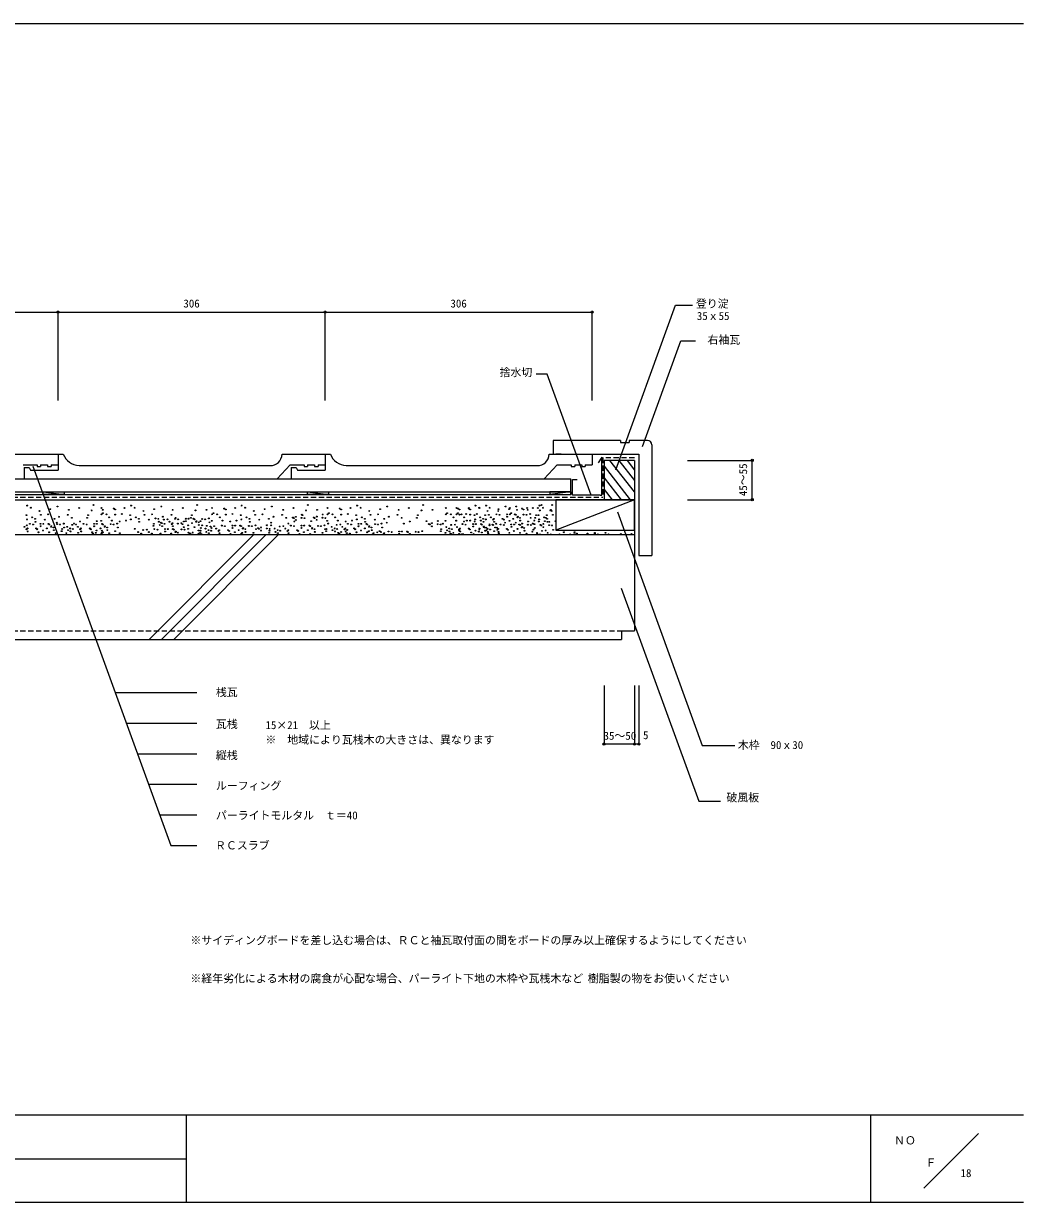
# Model space of a CAD drawing. Units: millimetres, scale not verified. Extents: x -988 to 1012, y -700 to 650.
# Drawn here: x -134 to 1012, y -700 to 650 of the extents above; entities that cross this region are included whole.
import ezdxf
from ezdxf.enums import TextEntityAlignment as Align

# ---------------------------------------------------------------- set-up
doc = ezdxf.new("R2010")
doc.units = ezdxf.units.MM
doc.header["$LTSCALE"] = 5
doc.header["$PDMODE"] = 32
doc.header["$PDSIZE"] = 2.5
doc.linetypes.add('DASHED1', pattern=[1.8, 1.2, -0.6])
for name, color, linetype in [('0-0', 5, 'Continuous'), ('0-1', 7, 'Continuous'), ('1-0', 7, 'Continuous'), ('1-1', 3, 'Continuous'), ('1-2', 7, 'Continuous'), ('1-3', 7, 'Continuous')]:
    doc.layers.add(name, color=color, linetype=linetype)
doc.styles.add('ＭＳ ゴシック', font='')
doc.styles.get('ＭＳ ゴシック').set_extended_font_data('MS Gothic')

msp = doc.modelspace()

# ---------------------------------------------------------------- linework, layer by layer
at = {"layer": '0-0'}
for p, q in [((-987.838, 650.068), (1012.162, 650.068)), ((1012.162, -599.932), (-987.838, -599.932)), ((52.703, -599.932), (52.703, -699.932)), ((837.162, -699.932), (837.162, -599.932)), ((960.811, -620.878), (897.973, -683.716)), ((-336.486, -649.932), (52.703, -649.932)), ((1012.162, -699.932), (-987.838, -699.932))]:
    msp.add_line(p, q, dxfattribs=at)
at = {"layer": '0-1'}
for p, q in [((-28.456, -116.121), (64.865, -116.121)), ((-15.717, -151.121), (64.865, -151.121)), ((-2.978, -186.121), (64.865, -186.121)), ((9.761, -221.121), (64.865, -221.121)), ((22.5, -256.121), (64.865, -256.121)), ((35.239, -291.121), (64.865, -291.121))]:
    msp.add_line(p, q, dxfattribs=at)
msp.add_lwpolyline([(546.839, 90.849), (644.144, -176.495), (681.364, -176.495)], dxfattribs=at)
at = {"layer": '1-0'}
for p, q in [((566.485, 149.797), (531.657, 149.797)), ((531.657, 149.797), (531.657, 104.797)), ((566.485, 113.826), (538.418, 149.797)), ((548.617, 149.797), (566.485, 126.897)), ((557.921, 149.797), (566.485, 138.821)), ((566.485, 149.797), (566.485, -45.203)), ((531.657, 143.24), (561.651, 104.797)), ((463, 128.797), (493.484, 128.797)), ((493.484, 113.797), (493.484, 128.797)), ((531.657, 129.701), (551.088, 104.797)), ((-717, 113.797), (493.484, 113.797)), ((-717, 110.797), (493.484, 110.797)), ((-111, 113.797), (-87, 110.797)), ((192, 113.797), (216, 110.797)), ((493.484, 113.797), (469.485, 110.797)), ((493.484, 113.797), (493.484, 110.797)), ((531.657, 116.494), (540.783, 104.797)), ((-722.279, 104.797), (566.485, 104.797)), ((566.485, 104.797), (476.485, 69.797)), ((-722.279, 64.797), (566.485, 64.797)), ((130.27, 64.797), (10.27, -55.203)), ((144.412, 64.797), (24.412, -55.203)), ((158.555, 64.797), (38.555, -55.203)), ((551.351, 3.446), (640.086, -240.35)), ((551.484, -45.203), (551.484, -55.203)), ((551.484, -45.203), (566.485, -45.203)), ((-722.279, -55.203), (551.484, -55.203)), ((531.657, -108.027), (531.657, -175.068)), ((640.086, -240.35), (664.865, -240.35))]:
    msp.add_line(p, q, dxfattribs=at)
at = {"layer": '1-0', "color": 3}
for p, q in [((-133, 128.797), (157, 128.797)), ((-133, 128.797), (157, 128.797)), ((173, 128.797), (463, 128.797)), ((173, 128.797), (463, 128.797))]:
    msp.add_line(p, q, dxfattribs=at)
at = {"layer": '1-0', "color": 2}
msp.add_line((527.102, 109.908), (495.633, 109.908), dxfattribs=at)
at = {"layer": '1-0', "color": 3, "linetype": 'DASHED1'}
msp.add_line((-722.279, 107.797), (530.134, 107.797), dxfattribs=at)
at = {"layer": '1-0', "linetype": 'DASHED1'}
msp.add_line((-722.279, -45.203), (551.484, -45.203), dxfattribs=at)
at = {"layer": '1-0'}
for points in [[(544.969, 138.834), (613.653, 327.541), (633.033, 327.541)], [(575.676, 165.608), (619.746, 286.69), (636.486, 286.69)], [(516.79, 109.853), (466.287, 248.61), (453.772, 248.61)]]:
    msp.add_lwpolyline(points, dxfattribs=at)
at = {"layer": '1-0', "color": 2}
for points in [[(527.102, 109.908), (528.898, 109.908), (528.898, 153.709), (524.836, 147.175)], [(495.633, 109.908), (495.633, 121.178), (495.633, 128.027), (500.913, 128.027)]]:
    msp.add_lwpolyline(points, dxfattribs=at)
at = {"layer": '1-0', "color": 3, "linetype": 'DASHED1'}
msp.add_lwpolyline([(566.485, 152.797), (530.134, 152.797), (530.134, 107.797)], dxfattribs=at)
at = {"layer": '1-0'}
for points in [[(-111, 110.797), (-111, 113.797), (-87, 113.797), (-87, 110.797)], [(192, 110.797), (192, 113.797), (216, 113.797), (216, 110.797)], [(493.484, 110.797), (493.484, 113.797), (469.485, 113.797), (469.485, 110.797)], [(566.485, 104.797), (476.485, 104.797), (476.485, 69.797), (566.485, 69.797)]]:
    msp.add_lwpolyline(points, close=True, dxfattribs=at)
for centre in [(-129.262, 98.039), (-125.145, 95.638), (-94.616, 97.01), (-69.917, 95.295), (-53.452, 98.725), (-44.308, 95.295), (-30.244, 94.609), (-17.894, 95.295), (-10.348, 98.039), (-6.232, 95.638), (24.298, 97.01), (48.996, 95.295), (65.462, 98.725), (82.385, 95.295), (96.449, 94.609), (108.799, 95.295), (116.345, 98.039), (120.462, 95.638), (150.991, 97.01), (175.689, 95.295), (192.155, 98.725), (214.635, 95.295), (228.699, 94.609), (241.048, 95.295), (248.595, 98.039), (252.711, 95.638), (283.241, 97.01), (307.939, 95.295), (324.405, 98.725), (350.219, 95.295), (362.444, 95.295), (364.283, 94.609), (376.508, 94.609), (376.632, 95.295), (384.179, 98.039), (388.295, 95.638), (388.857, 95.295), (396.404, 98.039), (400.52, 95.638), (418.825, 97.01), (423.568, 95.295), (431.05, 97.01), (437.632, 94.609), (443.523, 95.295), (449.981, 95.295), (455.748, 95.295), (457.528, 98.039), (459.989, 98.725), (461.644, 95.638), (472.213, 98.725), (-130.291, 87.062), (-129.605, 82.26), (-123.773, 84.661), (-120.343, 82.946), (-115.197, 91.865), (-113.825, 87.405), (-109.023, 81.917), (-105.25, 88.091), (-102.848, 93.923), (-98.046, 82.946), (-92.9, 85.347), (-82.953, 87.405), (-81.58, 93.237), (-78.15, 83.975), (-60.656, 83.975), (-59.626, 87.062), (-55.51, 92.551), (-44.651, 80.545), (-44.308, 88.091), (-42.818, 93.237), (-42.593, 89.463), (-38.476, 88.091), (-35.389, 84.661), (-32.302, 80.888), (-28.528, 93.58), (-28.528, 87.748), (-20.982, 88.434), (-16.179, 80.888), (-11.377, 87.062), (-10.691, 82.26), (-4.859, 84.661), (-1.429, 82.946), (3.716, 91.865), (5.088, 87.405), (9.891, 81.917), (13.664, 88.091), (16.066, 93.923), (17.618, 83.386), (20.868, 82.946), (26.013, 85.347), (27.223, 82.014), (31.463, 82.357), (35.961, 87.405), (37.333, 93.237), (40.039, 83.043), (40.764, 83.975), (43.688, 82.357), (52.264, 83.043), (55.416, 83.043), (58.258, 83.975), (59.287, 87.062), (61.247, 83.043), (62.336, 82.357), (63.404, 92.551), (71.195, 82.7), (74.561, 82.357), (76.096, 93.237), (78.742, 83.386), (82.042, 80.545), (82.385, 88.091), (84.1, 89.463), (88.217, 88.091), (91.304, 84.661), (94.391, 80.888), (98.165, 93.58), (98.165, 87.748), (105.711, 88.434), (110.514, 80.888), (115.316, 87.062), (116.002, 82.26), (121.834, 84.661), (125.264, 82.946), (130.409, 91.865), (131.782, 87.405), (136.584, 81.917), (140.357, 88.091), (142.758, 93.923), (147.561, 82.946), (152.706, 85.347), (162.654, 87.405), (164.026, 93.237), (167.457, 83.975), (175.143, 84.283), (176.232, 83.597), (178.509, 81.539), (178.529, 85.248), (184.951, 83.975), (185.091, 83.94), (185.33, 87.649), (185.389, 87.649), (185.98, 87.062), (188.457, 83.597), (190.097, 92.551), (198.969, 84.496), (200.057, 83.81), (202.334, 81.751), (202.354, 85.46), (202.789, 93.237), (208.917, 84.153), (209.155, 87.862), (209.215, 87.862), (212.282, 83.81), (214.292, 80.545), (214.635, 88.091), (216.35, 89.463), (220.467, 88.091), (223.554, 84.661), (226.641, 80.888), (230.414, 93.58), (230.414, 87.748), (237.961, 88.434), (242.764, 80.888), (247.566, 87.062), (248.252, 82.26), (254.084, 84.661), (257.514, 82.946), (262.659, 91.865), (264.031, 87.405), (268.834, 81.917), (272.607, 88.091), (275.008, 93.923), (279.811, 82.946), (284.956, 85.347), (294.904, 87.405), (296.276, 93.237), (299.707, 83.975), (317.201, 83.975), (318.23, 87.062), (322.347, 92.551), (335.039, 93.237), (349.876, 80.545), (350.219, 88.091), (351.934, 89.463), (356.05, 88.091), (359.138, 84.661), (362.101, 80.545), (362.225, 80.888), (362.444, 88.091), (364.159, 89.463), (365.998, 93.58), (365.998, 87.748), (368.275, 88.091), (371.362, 84.661), (373.545, 88.434), (374.45, 80.888), (378.223, 93.58), (378.223, 87.748), (378.347, 80.888), (383.15, 87.062), (383.836, 82.26), (385.77, 88.434), (389.667, 84.661), (390.572, 80.888), (393.098, 82.946), (395.375, 87.062), (396.061, 82.26), (398.243, 91.865), (399.615, 87.405), (401.892, 84.661), (404.418, 81.917), (405.322, 82.946), (408.191, 88.091), (410.468, 91.865), (410.592, 93.923), (411.84, 87.405), (415.395, 82.946), (416.642, 81.917), (420.416, 88.091), (420.54, 85.347), (422.817, 93.923), (423.225, 80.545), (423.568, 88.091), (425.283, 89.463), (427.619, 82.946), (429.399, 88.091), (430.488, 87.405), (431.86, 93.237), (432.486, 84.661), (432.765, 85.347), (435.29, 83.975), (435.574, 80.888), (439.347, 93.58), (439.347, 87.748), (442.713, 87.405), (444.085, 93.237), (446.894, 88.434), (447.515, 83.975), (451.696, 80.888), (452.785, 83.975), (453.814, 87.062), (456.499, 87.062), (457.185, 82.26), (457.93, 92.551), (463.016, 84.661), (465.01, 83.975), (466.039, 87.062), (466.446, 82.946), (470.155, 92.551), (470.623, 93.237), (471.592, 91.865), (472.964, 87.405), (-132.586, 73.673), (-130.06, 70.928), (-129.64, 75.494), (-129.155, 71.958), (-128.812, 68.527), (-126.287, 77.103), (-122.638, 76.417), (-120, 79.515), (-119.083, 71.958), (-117.835, 70.928), (-116.339, 67.498), (-114.062, 77.103), (-113.938, 74.359), (-111.253, 69.556), (-110.91, 77.103), (-106.858, 71.958), (-105.079, 77.103), (-104.114, 67.498), (-103.99, 76.417), (-101.991, 73.673), (-101.713, 74.359), (-99.187, 72.987), (-98.904, 69.899), (-95.302, 78.486), (-95.131, 76.76), (-91.765, 76.417), (-89.985, 68.87), (-89.926, 68.87), (-89.727, 68.87), (-89.26, 71.271), (-87.584, 77.446), (-87.326, 77.446), (-86.962, 72.987), (-83.428, 73.673), (-82.523, 69.899), (-79.998, 71.958), (-79.655, 68.527), (-77.721, 76.074), (-77.035, 71.271), (-75.749, 77.457), (-73.48, 76.417), (-71.203, 73.673), (-68.888, 79.858), (-68.678, 70.928), (-67.773, 71.958), (-67.43, 68.527), (-64.905, 77.103), (-61.256, 76.417), (-57.701, 71.958), (-56.453, 70.928), (-54.957, 67.498), (-52.68, 77.103), (-52.556, 74.359), (-49.871, 69.556), (-49.679, 80.202), (-49.528, 77.103), (-45.476, 71.958), (-44.02, 69.354), (-43.96, 69.354), (-43.696, 77.103), (-42.732, 67.498), (-42.608, 76.417), (-40.609, 73.673), (-40.331, 74.359), (-37.805, 72.987), (-37.522, 69.899), (-33.749, 76.76), (-30.383, 76.417), (-28.603, 68.87), (-28.543, 68.87), (-26.202, 77.446), (-25.58, 72.987), (-23.383, 79.858), (-6.143, 71.506), (-2.245, 67.732), (-1.086, 79.515), (3.462, 70.134), (7.702, 70.477), (9.979, 67.732), (15.216, 74.81), (15.684, 77.212), (16.278, 71.163), (19.927, 70.477), (21.515, 79.613), (22.42, 75.84), (23.612, 78.486), (24.946, 77.898), (25.289, 74.467), (27.909, 77.212), (28.503, 71.163), (28.627, 68.419), (31.655, 71.163), (33.74, 79.613), (36.266, 76.869), (37.17, 77.898), (37.486, 71.163), (37.513, 74.467), (38.575, 70.477), (40.574, 67.732), (40.852, 68.419), (43.165, 77.457), (43.378, 67.046), (47.243, 77.898), (47.434, 70.82), (48.49, 76.869), (49.987, 73.438), (50.025, 79.858), (50.8, 70.477), (52.388, 80.299), (54.981, 71.506), (55.073, 75.497), (55.602, 67.046), (59.467, 77.898), (60.253, 67.166), (62.212, 73.438), (64.334, 79.613), (64.613, 80.299), (67.054, 69.567), (67.113, 69.567), (67.138, 78.927), (67.422, 75.84), (69.146, 69.291), (69.235, 80.202), (69.54, 72.409), (71.08, 75.466), (74.977, 71.693), (75.882, 67.919), (76.341, 74.81), (76.4, 74.81), (78.408, 69.977), (79.363, 78.927), (80.685, 74.094), (81.371, 69.291), (81.764, 72.409), (84.925, 74.437), (87.202, 71.693), (89.728, 68.948), (90.632, 69.977), (93.501, 75.123), (97.15, 74.437), (100.705, 69.977), (101.952, 68.948), (103.31, 79.858), (105.726, 75.123), (105.85, 72.379), (108.535, 67.576), (108.878, 75.123), (112.929, 69.977), (114.709, 75.123), (115.798, 74.437), (117.796, 71.693), (118.075, 72.379), (120.6, 71.007), (120.884, 67.919), (124.657, 74.78), (125.607, 79.515), (128.023, 74.437), (132.204, 75.466), (132.825, 71.007), (135.151, 72.158), (136.24, 71.472), (138.516, 69.413), (138.536, 73.122), (145.099, 71.815), (145.337, 75.524), (145.397, 75.524), (148.349, 69.291), (148.464, 71.472), (150.282, 75.466), (150.305, 78.486), (154.18, 71.693), (155.085, 67.919), (157.61, 69.977), (159.887, 74.094), (160.573, 69.291), (164.128, 74.437), (166.405, 71.693), (168.93, 68.948), (169.835, 69.977), (169.858, 77.457), (172.704, 75.123), (176.353, 74.437), (176.719, 79.858), (179.907, 69.977), (181.155, 68.948), (184.928, 75.123), (185.053, 72.379), (187.737, 67.576), (188.08, 75.123), (192.132, 69.977), (193.912, 75.123), (195.001, 74.437), (195.928, 80.202), (196.999, 71.693), (197.278, 72.379), (199.803, 71.007), (200.086, 67.919), (203.86, 74.78), (207.225, 74.437), (211.406, 75.466), (212.028, 71.007), (213.223, 68.87), (213.691, 71.271), (215.625, 77.446), (219.522, 73.673), (220.427, 69.899), (222.953, 71.958), (223.296, 68.527), (225.23, 76.074), (225.916, 71.271), (229.47, 76.417), (230.434, 67.804), (231.747, 73.673), (234.273, 70.928), (235.177, 71.958), (235.52, 68.527), (235.56, 79.858), (237.235, 70.205), (237.294, 70.205), (238.046, 77.103), (241.695, 76.417), (245.249, 71.958), (246.497, 70.928), (247.994, 67.498), (250.271, 77.103), (250.395, 74.359), (253.079, 69.556), (253.423, 77.103), (257.474, 71.958), (257.857, 79.515), (259.254, 77.103), (260.219, 67.498), (260.343, 76.417), (262.199, 68.806), (262.341, 73.673), (262.62, 74.359), (265.145, 72.987), (265.429, 69.899), (269.202, 76.76), (271.804, 67.434), (272.568, 76.417), (274.347, 68.87), (274.407, 68.87), (276.045, 67.777), (276.749, 77.446), (277.37, 72.987), (282.555, 78.486), (284.621, 68.463), (288.269, 67.777), (296.845, 68.463), (299.997, 68.463), (302.108, 77.457), (305.829, 68.463), (306.917, 67.777), (308.968, 79.858), (315.777, 68.12), (319.142, 67.777), (323.323, 68.806), (328.178, 80.202), (330.991, 77.028), (332.079, 76.342), (334.356, 74.284), (334.376, 77.993), (340.938, 76.685), (341.177, 80.394), (341.236, 80.394), (344.304, 76.342), (344.557, 68.706), (345.025, 71.107), (346.959, 77.282), (350.856, 73.508), (351.761, 69.735), (354.287, 71.793), (354.63, 68.363), (356.564, 75.91), (357.25, 71.107), (360.804, 76.253), (363.081, 73.508), (365.607, 70.764), (365.712, 69.354), (365.771, 69.354), (366.511, 71.793), (366.855, 68.363), (369.38, 76.939), (371.144, 79.858), (373.029, 76.253), (376.584, 71.793), (377.831, 70.764), (379.328, 67.334), (381.605, 76.939), (381.729, 74.194), (383.368, 79.858), (384.414, 69.392), (384.757, 76.939), (388.276, 68.26), (388.743, 70.661), (388.808, 71.793), (390.588, 76.939), (390.677, 76.836), (391.553, 67.334), (391.677, 76.253), (393.441, 79.515), (393.675, 73.508), (393.954, 74.194), (394.574, 73.062), (395.479, 69.289), (396.48, 72.822), (396.763, 69.735), (398.005, 71.347), (398.348, 67.917), (400.282, 75.463), (400.536, 76.596), (400.968, 70.661), (403.902, 76.253), (404.522, 75.806), (405.665, 79.515), (405.682, 68.706), (405.741, 68.706), (406.799, 73.062), (408.083, 77.282), (408.704, 72.822), (409.325, 70.318), (410.229, 71.347), (410.573, 67.917), (413.098, 76.493), (416.747, 75.806), (418.139, 78.486), (420.302, 71.347), (421.549, 70.318), (425.323, 76.493), (425.447, 73.748), (428.132, 68.946), (428.475, 76.493), (430.364, 78.486), (432.526, 71.347), (434.306, 76.493), (435.395, 75.806), (437.393, 73.062), (437.672, 73.748), (437.692, 77.457), (440.198, 72.376), (440.481, 69.289), (444.254, 76.149), (444.492, 79.858), (444.552, 79.858), (447.62, 75.806), (449.4, 68.26), (449.459, 68.26), (449.916, 77.457), (450.901, 70.59), (451.801, 76.836), (452.422, 72.376), (456.777, 79.858), (458.689, 76.074), (459.778, 75.388), (460.506, 69.218), (462.055, 73.33), (462.075, 77.039), (463.762, 80.202), (464.746, 69.561), (466.789, 79.515), (468.637, 75.731), (468.875, 79.44), (468.935, 79.44), (472.003, 75.388), (473.322, 70.247), (475.987, 80.202), (485.671, 67.503), (497.896, 67.503), (-96.786, 66.469), (-84.561, 66.469), (-71.008, 66.9), (-70.948, 66.9), (-54.206, 65.988), (-50.821, 66.952), (-44.258, 65.645), (-44.02, 66.9), (-43.96, 66.9), (-35.404, 66.469), (-23.179, 66.469), (1.185, 66.017), (13.41, 66.017), (23.482, 66.017), (35.707, 66.017), (56.868, 66.201), (57.956, 65.515), (66.815, 65.858), (68.678, 66.89), (70.181, 65.515), (78.751, 66.547), (90.975, 66.547), (103.449, 65.518), (115.674, 65.518), (117.044, 66.802), (117.104, 66.802), (129.802, 66.89), (129.862, 66.89), (147.881, 66.89), (157.953, 66.547), (170.178, 66.547), (182.652, 65.518), (194.876, 65.518), (209.005, 66.89), (209.065, 66.89), (227.049, 66.839), (228.137, 66.153), (236.996, 66.496), (240.362, 66.153), (266.097, 65.032), (267.547, 66.469), (278.322, 65.032), (279.771, 66.469), (296.97, 65.718), (308.916, 65.032), (309.194, 65.718), (349.764, 66.9), (349.824, 66.9), (355.525, 65.988), (356.614, 65.302), (358.911, 66.952), (365.473, 65.645), (368.839, 65.302), (369.953, 65.486), (382.178, 65.486), (398.881, 66.305), (411.105, 66.305), (423.046, 66.888), (435.271, 66.888), (442.599, 65.859), (454.798, 66.817), (454.823, 65.859), (458.229, 65.102), (467.023, 66.817), (470.453, 65.102), (480.526, 65.102), (492.75, 65.102), (497.617, 66.817), (500.421, 66.131), (512.646, 66.131), (520.976, 66.817), (521.001, 65.859), (524.406, 65.102), (533.201, 66.817), (536.631, 65.102), (550.906, 65.486), (563.131, 65.486)]:
    msp.add_circle(centre, 0.485, dxfattribs=at)
at = {"layer": '1-1'}
for p, q in [((473.485, 172.797), (473.485, 156.797)), ((550.485, 172.797), (473.485, 172.797)), ((550.485, 172.797), (550.485, 170.184)), ((550.485, 170.184), (560.484, 170.184)), ((560.484, 172.797), (560.484, 170.184)), ((581.485, 172.797), (560.484, 172.797)), ((586.485, 167.797), (586.485, 40.797)), ((-143.311, 156.797), (-94, 156.797)), ((-94, 156.797), (-94, 144.797)), ((-94, 156.797), (-94, 138.797)), ((-94, 156.797), (-88, 156.797)), ((162.689, 156.797), (212, 156.797)), ((212, 156.797), (212, 144.797)), ((212, 156.797), (212, 138.797)), ((212, 156.797), (218, 156.797)), ((468.689, 156.797), (518, 156.797)), ((473.485, 156.797), (571.485, 156.797)), ((482.485, 156.797), (476.484, 156.797)), ((518, 156.797), (518, 144.797)), ((518, 156.797), (518, 144.797)), ((571.485, 156.797), (571.485, 40.797)), ((-134, 144.797), (-118, 144.797)), ((-133, 141.797), (-133, 128.797)), ((-133, 141.797), (-127, 141.797)), ((-127, 141.797), (-125.58, 138.797)), ((-125.58, 138.797), (-94, 138.797)), ((-118, 144.797), (-118, 142.797)), ((-118, 142.797), (-114, 142.797)), ((-114, 144.797), (-114, 142.797)), ((-114, 144.797), (-106, 144.797)), ((-106, 144.797), (-106, 142.797)), ((-106, 142.797), (-102, 142.797)), ((-102, 144.797), (-102, 142.797)), ((-102, 144.797), (-94, 144.797)), ((-70, 143.797), (149, 143.797)), ((172, 144.797), (157, 128.797)), ((172, 144.797), (188, 144.797)), ((173, 141.797), (173, 128.797)), ((173, 141.797), (179, 141.797)), ((179, 141.797), (180.42, 138.797)), ((180.42, 138.797), (212, 138.797)), ((188, 144.797), (188, 142.797)), ((188, 142.797), (192, 142.797)), ((192, 144.797), (192, 142.797)), ((192, 144.797), (200, 144.797)), ((200, 144.797), (200, 142.797)), ((200, 142.797), (204, 142.797)), ((204, 144.797), (204, 142.797)), ((204, 144.797), (212, 144.797)), ((236, 143.797), (455, 143.797)), ((478, 144.797), (463, 128.797)), ((478, 144.797), (494, 144.797)), ((494, 144.797), (494, 142.797)), ((494, 142.797), (498, 142.797)), ((498, 144.797), (498, 142.797)), ((498, 144.797), (506, 144.797)), ((506, 144.797), (506, 142.797)), ((506, 142.797), (510, 142.797)), ((510, 144.797), (510, 142.797)), ((510, 144.797), (518, 144.797)), ((571.485, 40.797), (586.485, 40.797))]:
    msp.add_line(p, q, dxfattribs=at)
at = {"layer": '1-1', "color": 7}
for p, q in [((-149, 128.797), (-133, 128.797)), ((157, 128.797), (173, 128.797))]:
    msp.add_line(p, q, dxfattribs=at)
at = {"layer": '1-1'}
for centre, radius, start, end in [((581.485, 167.797), 5, 0, 90), ((-68.769, 164.463), 20.702, 201.73239, 266.59201), ((148.977, 157.529), 13.732, 270.09653, 356.9456), ((237.231, 164.463), 20.702, 201.73239, 266.59201), ((454.977, 157.529), 13.732, 270.09653, 356.9456)]:
    msp.add_arc(centre, radius, start, end, dxfattribs=at)
at = {"layer": '1-2'}
for p, q in [((518, 218.311), (518, 319.662)), ((-122.897, 143.354), (35.239, -291.121)), ((566.485, -108.027), (566.485, -175.068)), ((571.485, -108.027), (571.485, -175.068)), ((566.485, -175.068), (531.657, -175.068)), ((571.485, -175.068), (566.485, -175.068))]:
    msp.add_line(p, q, dxfattribs=at)
for points in [[(-400, 218.311), (-400, 319.662), (-94, 319.662)], [(-94, 218.311), (-94, 319.662), (212, 319.662)], [(212, 218.311), (212, 319.662), (518, 319.662)]]:
    msp.add_lwpolyline(points, dxfattribs=at)
for p in [(-94, 319.662), (212, 319.662), (518, 319.662), (531.657, -175.068), (566.485, -175.068), (571.485, -175.068)]:
    msp.add_point(p, dxfattribs=at)
at = {"layer": '1-3'}
for p, q in [((627.313, 149.797), (701.41, 149.797)), ((701.41, 104.797), (701.41, 149.797)), ((627.313, 104.797), (701.41, 104.797))]:
    msp.add_line(p, q, dxfattribs=at)
for p in [(701.41, 149.797), (701.41, 104.797)]:
    msp.add_point(p, dxfattribs=at)

# ---------------------------------------------------------------- texts
at = {"layer": '0-0', "color": 7, "style": 'ＭＳ ゴシック'}
for s, p in [('ＮＯ', (863.889, -636.281)), ('Ｆ', (899.953, -661.607))]:
    msp.add_text(s, height=9.164, dxfattribs=at).set_placement(p, align=Align.BOTTOM_LEFT)
at = {"layer": '0-1', "style": 'ＭＳ ゴシック'}
for s, p in [('登り淀', (636.838, 322.028)), ('35ｘ55', (637.926, 307.894)), ('捨水切', (411.91, 243.402)), ('桟瓦', (86.841, -123.016)), ('木枠\u300090ｘ30', (684.859, -183.444)), ('縦桟', (86.841, -195.191)), ('ＲＣスラブ', (85.9, -298.409)), ('※サイディングボードを差し込む場合は、ＲＣと袖瓦取付面の間をボードの厚み以上確保するようにしてください', (57.654, -407.072)), ('※経年劣化による木材の腐食が心配な場合、パーライト下地の木枠や瓦桟木など', (57.654, -450.749)), ('樹脂製の物をお使いください', (512.99, -450.749)), ('18', (940.102, -673.679))]:
    msp.add_text(s, height=9.164, dxfattribs=at).set_placement(p, align=Align.BOTTOM_LEFT)
at = {"layer": '1-0', "style": 'ＭＳ ゴシック'}
for s, p in [('右袖瓦', (650.12, 280.585)), ('瓦桟\u3000\u3000', (86.841, -159.518)), ('15×21\u3000以上\u3000', (143.644, -160.658)), ('※\u3000地域により瓦桟木の大きさは、異なります', (143.661, -177.43)), ('ルーフィング', (86.841, -230.034)), ('破風板', (671.83, -243.634)), ('パーライトモルタル\u3000ｔ＝40', (86.841, -264.047))]:
    msp.add_text(s, height=9.164, dxfattribs=at).set_placement(p, align=Align.BOTTOM_LEFT)
at = {"layer": '1-2', "style": 'ＭＳ ゴシック'}
for s, p in [('306', (49.625, 322.162)), ('306', (355.625, 322.162)), ('35～50', (531.047, -172.851)), ('5', (576.245, -172.183))]:
    msp.add_text(s, height=9.164, dxfattribs=at).set_placement(p, align=Align.BOTTOM_LEFT)
at = {"layer": '1-3', "style": 'ＭＳ ゴシック'}
msp.add_text('45～55', height=9.164, rotation=90, dxfattribs=at).set_placement((698.266, 108.936), align=Align.BOTTOM_LEFT)

doc.saveas('drawing.dxf')
